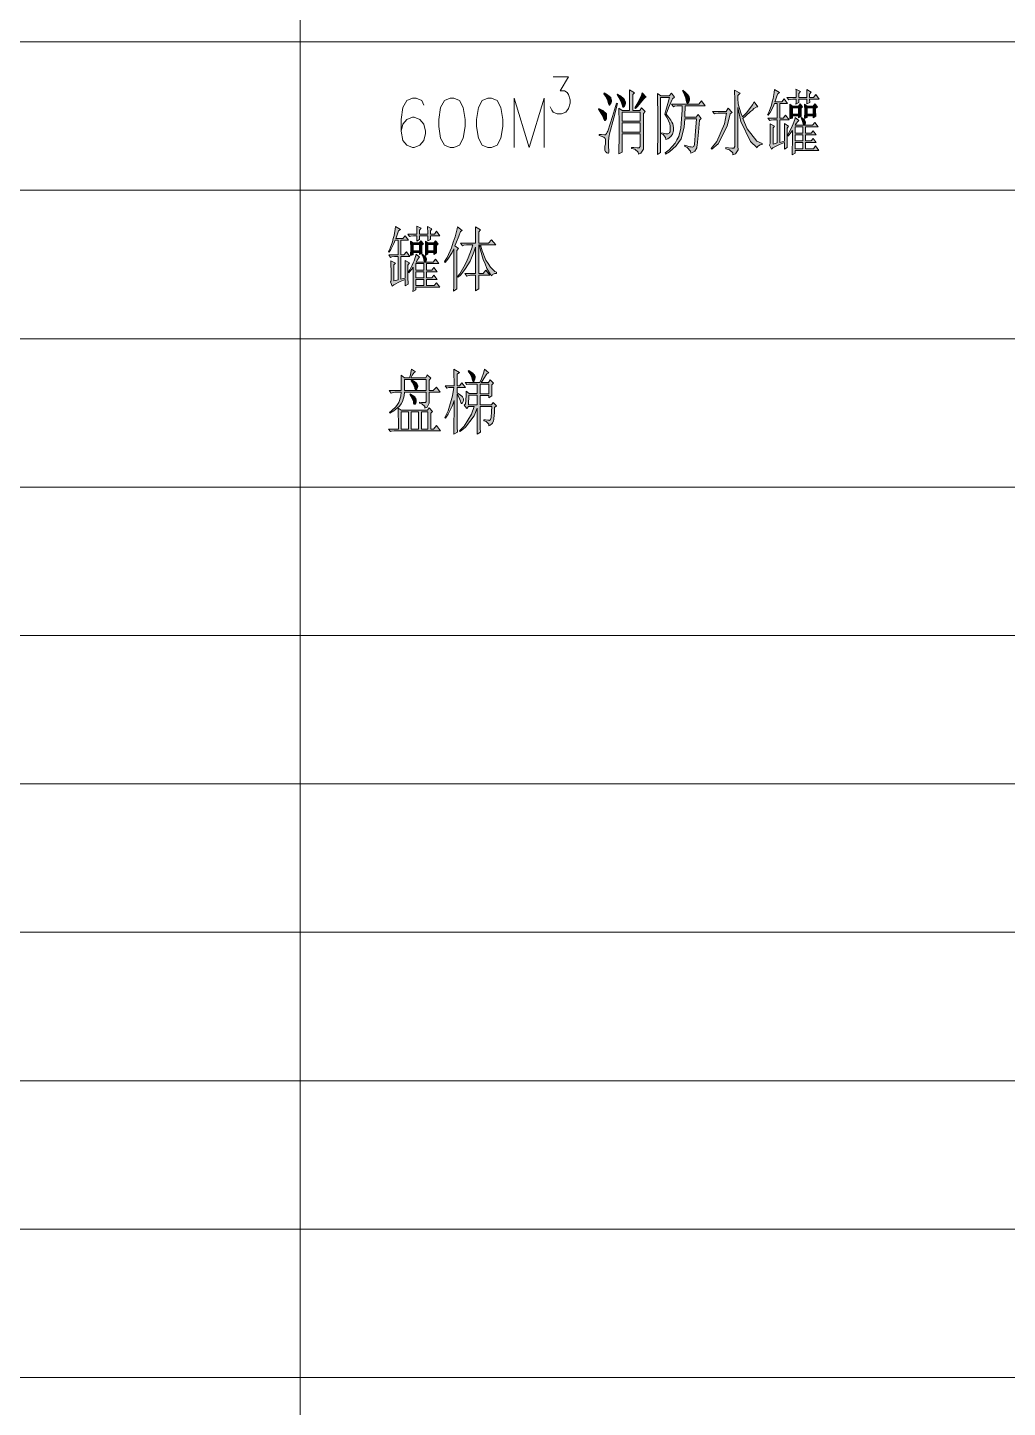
# Model space of a CAD drawing. Header units: millimetres. Extents: x 0 to 207, y 0 to 293.
# Drawn here: x 52 to 104.1, y 147.4 to 220.7 of the extents above; entities that cross this region are included whole.
import ezdxf

# ---------------------------------------------------------------- set-up
doc = ezdxf.new("R2010")
doc.units = ezdxf.units.MM

msp = doc.modelspace()

# ---------------------------------------------------------------- hatches: boundary and pattern name
h = msp.add_hatch(color=0)
h.dxf.hatch_style = 2
h.paths.add_polyline_path([(82.662889, 217.26525), (82.828694, 217.17), (83.008611, 217.028889), (83.022722, 216.986556), (83.036833, 216.940694), (83.050944, 216.877194), (83.050944, 216.8525), (83.050944, 216.817222), (83.02625, 216.739611), (83.005083, 216.700806), (82.980389, 216.658472), (82.952167, 216.619667), (82.927472, 216.619667), (82.892194, 216.686694), (82.874556, 216.750194), (82.846333, 216.8525), (82.729917, 217.088861), (82.641722, 217.219389)])
h = msp.add_hatch(color=0)
h.dxf.hatch_style = 2
h.paths.add_polyline_path([(83.368444, 217.205278), (83.527194, 217.102972), (83.710639, 216.951278), (83.738861, 216.905417), (83.763556, 216.856028), (83.791778, 216.781944), (83.791778, 216.750194), (83.791778, 216.714917), (83.770611, 216.633778), (83.749444, 216.591444), (83.728278, 216.545583), (83.696528, 216.50325), (83.685944, 216.50325), (83.668306, 216.50325), (83.633028, 216.56675), (83.615389, 216.633778), (83.587167, 216.736083), (83.449583, 217.007722), (83.34375, 217.177056)])
h = msp.add_hatch(color=0)
h.paths.add_polyline_path([(84.014028, 216.326861), (84.014028, 216.781944), (84.006972, 217.32875), (84.003444, 217.427528), (84.271556, 217.26525), (84.179833, 217.177056), (84.179833, 216.326861), (84.553778, 216.326861), (84.649028, 216.4715), (84.836, 216.281), (84.74075, 216.178694), (84.74075, 214.432444), (84.74075, 214.277222), (84.61375, 214.065556), (84.483222, 214.009111), (84.472639, 214.125528), (84.285667, 214.277222), (84.109278, 214.316028), (84.109278, 214.372472), (84.23275, 214.365417), (84.412667, 214.351306), (84.472639, 214.34425), (84.525556, 214.34425), (84.578472, 214.425389), (84.578472, 214.506528), (84.578472, 215.092139), (83.615389, 215.092139), (83.615389, 214.125528), (83.439, 214.023222), (83.446056, 214.227833), (83.449583, 214.880472), (83.449583, 215.3285), (83.449583, 215.776528), (83.446056, 216.340972), (83.439, 216.457389), (83.615389, 216.326861)])
h.paths.add_polyline_path([(83.615389, 215.681278), (83.615389, 215.180333), (84.578472, 215.180333), (84.578472, 215.681278)])
h.paths.add_polyline_path([(83.615389, 216.238667), (83.615389, 215.769472), (84.578472, 215.769472), (84.578472, 216.238667)])
h = msp.add_hatch(color=0)
h.dxf.hatch_style = 2
h.paths.add_polyline_path([(84.684306, 217.26525), (84.895972, 217.043), (84.853639, 217.035944), (84.74075, 216.933639), (84.670194, 216.838389), (84.596111, 216.743139), (84.42325, 216.545583), (84.331528, 216.443278), (84.29625, 216.4715), (84.455, 216.743139), (84.649028, 217.13825)])
h = msp.add_hatch(color=0)
h.dxf.hatch_style = 2
h.paths.add_polyline_path([(85.492167, 213.991472), (85.499222, 214.210194), (85.506278, 215.007472), (85.506278, 215.586028), (85.506278, 216.161056), (85.499222, 216.986556), (85.492167, 217.237028), (85.668556, 217.102972), (86.116583, 217.102972), (86.233, 217.251139), (86.398806, 217.046528), (86.292972, 216.958333), (86.250639, 216.88425), (86.081306, 216.4715), (85.950778, 216.136361), (86.049556, 216.023472), (86.20125, 215.815333), (86.250639, 215.716556), (86.300028, 215.617778), (86.349417, 215.427278), (86.345889, 215.335556), (86.342361, 215.243833), (86.292972, 215.081556), (86.243583, 215.011), (86.197722, 214.943972), (86.046028, 214.827556), (85.940194, 214.785222), (85.9155, 214.894583), (85.799083, 215.049806), (85.703833, 215.092139), (85.717944, 215.152111), (85.799083, 215.123889), (85.940194, 215.092139), (85.996639, 215.092139), (86.038972, 215.092139), (86.106, 215.127417), (86.134222, 215.159167), (86.158917, 215.190917), (86.173028, 215.356722), (86.162444, 215.490778), (86.151861, 215.621306), (86.01075, 215.945861), (85.880222, 216.136361), (86.127167, 217.014778), (85.657972, 217.014778), (85.657972, 214.107889)])
h = msp.add_hatch(color=0)
h.dxf.hatch_style = 2
h.paths.add_polyline_path([(86.843306, 217.413417), (86.959722, 217.311111), (87.107889, 217.155889), (87.136111, 217.102972), (87.167861, 217.053583), (87.196083, 216.972444), (87.196083, 216.944222), (87.196083, 216.898361), (87.171389, 216.817222), (87.150222, 216.781944), (87.125528, 216.743139), (87.09025, 216.707861), (87.079667, 216.707861), (87.062028, 216.707861), (87.030278, 216.789), (87.019694, 216.870139), (86.995, 216.986556), (86.896222, 217.244083), (86.818611, 217.381667)])
h = msp.add_hatch(color=0)
h.dxf.hatch_style = 2
h.paths.add_polyline_path([(89.580861, 217.413417), (89.88425, 217.251139), (89.767833, 217.134722), (89.760778, 216.965389), (89.785472, 216.679639), (89.813694, 216.559694), (89.845444, 216.443278), (89.937167, 216.157528), (90.000667, 215.988194), (90.229972, 216.224556), (90.543944, 216.626722), (90.625083, 216.796056), (90.822639, 216.531472), (90.766194, 216.524417), (90.618028, 216.436222), (90.529833, 216.355083), (90.438111, 216.273944), (90.184111, 216.055222), (90.025361, 215.914111), (90.254667, 215.363778), (90.769722, 214.697028), (91.059, 214.580611), (91.059, 214.520639), (90.946111, 214.513583), (90.812056, 214.425389), (90.787361, 214.34425), (90.431056, 214.675861), (89.919528, 215.748306), (89.767833, 216.489139), (89.767833, 214.432444), (89.774889, 214.249), (89.633778, 214.023222), (89.485611, 213.977361), (89.492667, 214.079667), (89.309222, 214.241944), (89.12225, 214.301917), (89.12225, 214.358361), (89.256306, 214.34425), (89.443278, 214.330139), (89.492667, 214.330139), (89.542056, 214.330139), (89.591444, 214.418333), (89.591444, 214.506528), (89.591444, 216.870139), (89.591444, 217.007722), (89.584389, 217.279361)])
h = msp.add_hatch(color=0)
h.dxf.hatch_style = 2
h.paths.add_polyline_path([(92.23375, 214.697028), (92.23375, 215.635417), (92.456, 215.504889), (92.374861, 215.384944), (92.374861, 215.268528), (92.374861, 214.989833), (92.374861, 214.827556), (92.374861, 214.668806), (92.378389, 214.4395), (92.385444, 214.372472), (92.23375, 214.284278), (92.23375, 214.622944), (91.969167, 214.520639), (91.623444, 214.34425), (91.538778, 214.270167), (91.447056, 214.492417), (91.464694, 214.520639), (91.482333, 214.601778), (91.482333, 214.651167), (91.482333, 215.003944), (91.475278, 215.490778), (91.47175, 215.621306), (91.715167, 215.490778), (91.634028, 215.402583), (91.634028, 214.548861), (91.856278, 214.608833), (91.856278, 215.840028), (91.739861, 215.840028), (91.66225, 215.840028), (91.524667, 215.818861), (91.457639, 215.797694), (91.351806, 215.928222), (91.856278, 215.928222), (91.856278, 216.707861), (91.704583, 216.707861), (91.634028, 216.531472), (91.47175, 216.2175), (91.3765, 216.076389), (91.341222, 216.108139), (91.422361, 216.273944), (91.549361, 216.616139), (91.591694, 216.789), (91.637556, 216.961861), (91.697528, 217.289944), (91.715167, 217.441639), (91.976222, 217.279361), (91.880972, 217.208806), (91.838639, 217.088861), (91.764556, 216.88425), (91.729278, 216.796056), (92.103222, 216.796056), (92.223167, 216.944222), (92.396028, 216.707861), (91.997389, 216.707861), (91.997389, 215.928222), (92.163194, 215.928222), (92.293722, 216.0905), (92.480694, 215.840028), (91.997389, 215.840028), (91.997389, 214.637056)])
h = msp.add_hatch(color=0)
h.dxf.hatch_style = 2
h.paths.add_polyline_path([(93.429667, 217.028889), (93.429667, 217.155889), (93.426139, 217.3605), (93.419083, 217.441639), (93.655444, 217.311111), (93.570778, 217.205278), (93.570778, 217.028889), (93.782444, 217.028889), (93.902389, 217.177056), (94.07525, 216.940694), (93.570778, 216.940694), (93.570778, 216.905417), (93.577833, 216.810167), (93.584889, 216.750194), (93.429667, 216.679639), (93.429667, 216.940694), (92.99575, 216.940694), (92.99575, 216.750194), (92.844056, 216.662), (92.851111, 216.750194), (92.854639, 216.891306), (92.854639, 216.940694), (92.748806, 216.940694), (92.674722, 216.940694), (92.533611, 216.919528), (92.466583, 216.898361), (92.36075, 217.028889), (92.854639, 217.028889), (92.854639, 217.177056), (92.851111, 217.39225), (92.844056, 217.45575), (93.080417, 217.339333), (92.99575, 217.237028), (92.99575, 217.028889)])
h = msp.add_hatch(color=0)
h.dxf.hatch_style = 2
h.paths.add_polyline_path([(82.380667, 216.443278), (82.58175, 216.333917), (82.782833, 216.150472), (82.786361, 216.076389), (82.789889, 216.002306), (82.775778, 215.896472), (82.758139, 215.864722), (82.7405, 215.832972), (82.712278, 215.797694), (82.698167, 215.797694), (82.677, 215.797694), (82.634667, 215.864722), (82.617028, 215.93175), (82.58175, 216.027), (82.451222, 216.259833), (82.3595, 216.397417)])
h = msp.add_hatch(color=0)
h.dxf.hatch_style = 2
h.paths.add_polyline_path([(83.368444, 216.707861), (83.167361, 215.942333), (82.952167, 215.085083), (82.934528, 214.989833), (82.916889, 214.894583), (82.89925, 214.668806), (82.89925, 214.53475), (82.89925, 214.404222), (82.902778, 214.206667), (82.909833, 214.139639), (82.909833, 214.104361), (82.885139, 214.065556), (82.863972, 214.065556), (82.849861, 214.065556), (82.800472, 214.09025), (82.765194, 214.118472), (82.726389, 214.143167), (82.687583, 214.227833), (82.687583, 214.287806), (82.687583, 214.337194), (82.698167, 214.4395), (82.712278, 214.492417), (82.722861, 214.548861), (82.733444, 214.66175), (82.733444, 214.711139), (82.733444, 214.771111), (82.705222, 214.859306), (82.677, 214.887528), (82.64525, 214.91575), (82.504139, 214.975722), (82.394778, 215.003944), (82.394778, 215.063917), (82.521778, 215.049806), (82.677, 215.039222), (82.698167, 215.04275), (82.722861, 215.046278), (82.782833, 215.109778), (82.818111, 215.173278), (82.849861, 215.236778), (83.103861, 216.009361), (83.322583, 216.721972)])
h = msp.add_hatch(color=0)
h.dxf.hatch_style = 2
h.paths.add_polyline_path([(87.72525, 215.825917), (87.672333, 215.173278), (87.605306, 214.464194), (87.587667, 214.411278), (87.573556, 214.354833), (87.531222, 214.259583), (87.503, 214.220778), (87.47125, 214.178444), (87.347778, 214.100833), (87.256056, 214.065556), (87.238417, 214.174917), (87.072611, 214.358361), (86.924444, 214.432444), (86.938556, 214.492417), (87.044389, 214.453611), (87.213722, 214.40775), (87.277222, 214.397167), (87.34425, 214.383056), (87.421861, 214.421861), (87.435972, 214.467722), (87.450083, 214.517111), (87.513583, 215.226194), (87.559444, 215.885889), (86.938556, 215.885889), (86.913861, 215.451972), (86.751583, 214.827556), (86.614, 214.637056), (86.476417, 214.446556), (86.127167, 214.139639), (85.9155, 214.019694), (85.904917, 214.079667), (86.116583, 214.249), (86.4235, 214.59825), (86.522278, 214.778167), (86.617528, 214.958083), (86.733944, 215.384944), (86.755111, 215.635417), (86.776278, 215.885889), (86.797444, 216.355083), (86.797444, 216.573806), (86.621056, 216.573806), (86.543444, 216.573806), (86.402333, 216.552639), (86.338833, 216.531472), (86.233, 216.662), (87.689972, 216.662), (87.831083, 216.838389), (88.028639, 216.573806), (86.959722, 216.573806), (86.956194, 216.457389), (86.942083, 216.157528), (86.938556, 215.974083), (87.538278, 215.974083), (87.654694, 216.12225), (87.816972, 215.914111)])
h = msp.add_hatch(color=0)
h.dxf.hatch_style = 2
h.paths.add_polyline_path([(88.370833, 214.270167), (88.346139, 214.316028), (88.638944, 214.682917), (89.044639, 215.621306), (89.157528, 216.192806), (88.794167, 216.192806), (88.716556, 216.192806), (88.575444, 216.171639), (88.511944, 216.150472), (88.406111, 216.281), (89.146944, 216.281), (89.24925, 216.457389), (89.460917, 216.224556), (89.3445, 216.150472), (89.196333, 215.497833), (88.7095, 214.555917)])
h = msp.add_hatch(color=0)
h.paths.add_polyline_path([(92.515972, 215.885889), (92.5195, 215.991722), (92.526556, 216.189278), (92.526556, 216.284528), (92.526556, 216.379778), (92.5195, 216.570278), (92.515972, 216.665528), (92.657083, 216.563222), (92.974583, 216.563222), (93.066306, 216.679639), (93.196833, 216.517361), (93.115694, 216.446806), (93.115694, 216.284528), (93.119222, 216.069333), (93.126278, 216.019944), (92.985167, 215.945861), (92.985167, 216.048167), (92.657083, 216.048167), (92.657083, 215.93175)])
h.paths.add_polyline_path([(92.657083, 216.475028), (92.657083, 216.136361), (92.985167, 216.136361), (92.985167, 216.475028)])
h = msp.add_hatch(color=0)
h.paths.add_polyline_path([(93.302667, 215.903528), (93.306194, 215.998778), (93.31325, 216.189278), (93.31325, 216.284528), (93.31325, 216.379778), (93.306194, 216.570278), (93.302667, 216.665528), (93.443778, 216.563222), (93.761278, 216.563222), (93.842417, 216.679639), (93.983528, 216.517361), (93.888278, 216.429167), (93.888278, 216.277472), (93.895333, 216.079917), (93.902389, 216.034056), (93.761278, 215.945861), (93.761278, 216.048167), (93.443778, 216.048167), (93.443778, 215.959972)])
h.paths.add_polyline_path([(93.443778, 216.475028), (93.443778, 216.136361), (93.761278, 216.136361), (93.761278, 216.475028)])
h = msp.add_hatch(color=0)
h.paths.add_polyline_path([(92.657083, 215.268528), (92.597111, 215.187389), (92.480694, 215.04275), (92.420722, 214.975722), (92.396028, 215.021583), (92.473639, 215.138), (92.600639, 215.374361), (92.650028, 215.497833), (92.699417, 215.617778), (92.780556, 215.850611), (92.808778, 215.959972), (92.99575, 215.797694), (92.960472, 215.769472), (92.904028, 215.705972), (92.886389, 215.674222), (92.865222, 215.638944), (92.826417, 215.578972), (92.808778, 215.547222), (93.726, 215.547222), (93.842417, 215.695389), (94.018806, 215.459028), (93.359111, 215.459028), (93.359111, 215.123889), (93.655444, 215.123889), (93.761278, 215.254417), (93.923556, 215.035694), (93.359111, 215.035694), (93.359111, 214.711139), (93.655444, 214.711139), (93.761278, 214.845194), (93.923556, 214.626472), (93.359111, 214.626472), (93.359111, 214.301917), (93.771861, 214.301917), (93.888278, 214.446556), (94.064667, 214.213722), (92.798194, 214.213722), (92.798194, 214.065556), (92.642972, 213.977361), (92.650028, 214.132583), (92.657083, 214.778167)])
h.paths.add_polyline_path([(92.798194, 215.459028), (92.798194, 215.123889), (93.218, 215.123889), (93.218, 215.459028)])
h.paths.add_polyline_path([(92.798194, 214.626472), (92.798194, 214.301917), (93.218, 214.301917), (93.218, 214.626472)])
h.paths.add_polyline_path([(92.798194, 215.035694), (92.798194, 214.711139), (93.218, 214.711139), (93.218, 215.035694)])
h = msp.add_hatch(color=0)
h.dxf.hatch_style = 2
h.paths.add_polyline_path([(93.136861, 215.959972), (93.207417, 215.910583), (93.299139, 215.829444), (93.320306, 215.797694), (93.341472, 215.769472), (93.359111, 215.7095), (93.355583, 215.681278), (93.352056, 215.653056), (93.334417, 215.607194), (93.320306, 215.593083), (93.306194, 215.578972), (93.277972, 215.564861), (93.267389, 215.564861), (93.24975, 215.564861), (93.225056, 215.621306), (93.218, 215.681278), (93.200361, 215.755361), (93.147444, 215.885889), (93.115694, 215.945861)])
h = msp.add_hatch(color=0)
h.dxf.hatch_style = 2
h.paths.add_polyline_path([(72.093667, 207.429806), (72.093667, 208.371722), (72.319444, 208.237667), (72.234778, 208.12125), (72.234778, 208.004833), (72.234778, 207.726139), (72.234778, 207.563861), (72.234778, 207.401583), (72.241833, 207.175806), (72.248889, 207.108778), (72.093667, 207.020583), (72.093667, 207.35925), (71.832611, 207.253417), (71.483361, 207.077028), (71.402222, 207.006472), (71.3105, 207.225194), (71.324611, 207.253417), (71.34225, 207.334556), (71.34225, 207.387472), (71.34225, 207.74025), (71.338722, 208.223556), (71.331667, 208.354083), (71.578611, 208.223556), (71.497472, 208.135361), (71.497472, 207.285167), (71.719722, 207.341611), (71.719722, 208.576333), (71.603306, 208.576333), (71.525694, 208.576333), (71.384583, 208.555167), (71.321083, 208.530472), (71.21525, 208.664528), (71.719722, 208.664528), (71.719722, 209.444167), (71.568028, 209.444167), (71.497472, 209.267778), (71.331667, 208.950278), (71.239944, 208.812694), (71.204667, 208.840917), (71.285806, 209.01025), (71.412806, 209.352444), (71.455139, 209.525306), (71.501, 209.694639), (71.560972, 210.022722), (71.578611, 210.177944), (71.836139, 210.015667), (71.744417, 209.941583), (71.702083, 209.825167), (71.624472, 209.620556), (71.589194, 209.532361), (71.966667, 209.532361), (72.083083, 209.677), (72.259472, 209.444167), (71.860833, 209.444167), (71.860833, 208.664528), (72.026639, 208.664528), (72.153639, 208.826806), (72.340611, 208.576333), (71.860833, 208.576333), (71.860833, 207.373361)])
h = msp.add_hatch(color=0)
h.dxf.hatch_style = 2
h.paths.add_polyline_path([(73.293111, 209.765194), (73.293111, 209.888667), (73.286056, 210.096806), (73.282528, 210.177944), (73.515361, 210.043889), (73.434222, 209.941583), (73.434222, 209.765194), (73.645889, 209.765194), (73.762306, 209.913361), (73.938694, 209.677), (73.434222, 209.677), (73.434222, 209.641722), (73.441278, 209.546472), (73.444806, 209.4865), (73.293111, 209.412417), (73.293111, 209.677), (72.859194, 209.677), (72.859194, 209.4865), (72.7075, 209.398306), (72.711028, 209.4865), (72.718083, 209.624083), (72.718083, 209.677), (72.61225, 209.677), (72.534639, 209.677), (72.393528, 209.655833), (72.330028, 209.631139), (72.224194, 209.765194), (72.718083, 209.765194), (72.718083, 209.913361), (72.711028, 210.125028), (72.7075, 210.192056), (72.940333, 210.075639), (72.859194, 209.969806), (72.859194, 209.765194)])
h = msp.add_hatch(color=0)
h.dxf.hatch_style = 2
h.paths.add_polyline_path([(74.665417, 206.741889), (74.672472, 206.97825), (74.679528, 207.341611), (74.679528, 207.475667), (74.679528, 208.985556), (74.584278, 208.795056), (74.354972, 208.435222), (74.220917, 208.265889), (74.185639, 208.31175), (74.319694, 208.523417), (74.552528, 209.034944), (74.647778, 209.331278), (74.746556, 209.627611), (74.859444, 210.043889), (74.877083, 210.160306), (75.124028, 209.955694), (75.032306, 209.895722), (74.937056, 209.655833), (74.788889, 209.271306), (74.735972, 209.133722), (74.926472, 208.999667), (74.831222, 208.897361), (74.831222, 206.858306)])
h = msp.add_hatch(color=0)
h.dxf.hatch_style = 2
h.paths.add_polyline_path([(75.995389, 207.429806), (75.995389, 207.292222), (75.998917, 207.006472), (76.005972, 206.858306), (75.819, 206.756), (75.822528, 206.992361), (75.829583, 207.306333), (75.829583, 207.387472), (75.829583, 207.577972), (75.642611, 207.577972), (75.565, 207.577972), (75.423889, 207.556806), (75.360389, 207.532111), (75.254556, 207.666167), (75.829583, 207.666167), (75.829583, 209.07375), (75.741389, 208.802111), (75.536778, 208.332917), (75.416833, 208.135361), (75.300417, 207.937806), (75.049944, 207.606194), (74.912361, 207.475667), (74.877083, 207.518), (74.989972, 207.652056), (75.21575, 208.026), (75.328639, 208.265889), (75.445056, 208.509306), (75.617917, 208.971444), (75.677889, 209.190167), (75.416833, 209.190167), (75.34275, 209.190167), (75.201639, 209.169), (75.138139, 209.147833), (75.032306, 209.278361), (75.829583, 209.278361), (75.829583, 209.719333), (75.829583, 209.793417), (75.822528, 210.005083), (75.819, 210.146194), (76.097694, 209.983917), (75.995389, 209.881611), (75.995389, 209.278361), (76.521028, 209.278361), (76.67625, 209.468861), (76.8985, 209.190167), (76.097694, 209.190167), (76.182361, 208.88325), (76.383444, 208.389361), (76.503389, 208.202389), (76.623333, 208.015417), (76.845583, 207.782583), (76.944361, 207.74025), (76.944361, 207.680278), (76.852639, 207.680278), (76.729167, 207.61325), (76.697417, 207.54975), (76.616278, 207.627361), (76.436361, 207.944861), (76.341111, 208.177694), (76.242333, 208.414056), (76.094167, 208.918528), (76.04125, 209.190167), (75.995389, 209.190167), (75.995389, 207.666167), (76.228222, 207.666167), (76.369333, 207.842556), (76.581, 207.577972), (75.995389, 207.577972)])
h = msp.add_hatch(color=0)
h.paths.add_polyline_path([(72.375889, 208.622194), (72.382944, 208.7245), (72.39, 208.922056), (72.39, 209.017306), (72.39, 209.112556), (72.382944, 209.303056), (72.375889, 209.398306), (72.517, 209.296), (72.8345, 209.296), (72.92975, 209.415944), (73.05675, 209.253667), (72.975611, 209.179583), (72.975611, 209.017306), (72.982667, 208.805639), (72.986194, 208.752722), (72.848611, 208.682167), (72.848611, 208.784472), (72.517, 208.784472), (72.517, 208.664528)])
h.paths.add_polyline_path([(72.517, 209.207806), (72.517, 208.872667), (72.848611, 208.872667), (72.848611, 209.207806)])
h = msp.add_hatch(color=0)
h.paths.add_polyline_path([(73.162583, 208.636306), (73.169639, 208.731556), (73.176694, 208.922056), (73.176694, 209.017306), (73.176694, 209.112556), (73.169639, 209.303056), (73.162583, 209.398306), (73.303694, 209.296), (73.621194, 209.296), (73.702333, 209.415944), (73.843444, 209.253667), (73.751722, 209.165472), (73.751722, 209.01025), (73.75525, 208.812694), (73.762306, 208.770361), (73.621194, 208.682167), (73.621194, 208.784472), (73.303694, 208.784472), (73.303694, 208.696278)])
h.paths.add_polyline_path([(73.303694, 209.207806), (73.303694, 208.872667), (73.621194, 208.872667), (73.621194, 209.207806)])
h = msp.add_hatch(color=0)
h.paths.add_polyline_path([(72.517, 208.004833), (72.460556, 207.923694), (72.340611, 207.775528), (72.284167, 207.712028), (72.259472, 207.754361), (72.337083, 207.870778), (72.464083, 208.110667), (72.513472, 208.230611), (72.562861, 208.354083), (72.640472, 208.583389), (72.672222, 208.69275), (72.859194, 208.534), (72.823917, 208.50225), (72.767472, 208.442278), (72.746306, 208.407), (72.725139, 208.37525), (72.689861, 208.31175), (72.672222, 208.283528), (73.585917, 208.283528), (73.702333, 208.428167), (73.878722, 208.195333), (73.222556, 208.195333), (73.222556, 207.856667), (73.515361, 207.856667), (73.621194, 207.990722), (73.787, 207.768472), (73.222556, 207.768472), (73.222556, 207.447444), (73.515361, 207.447444), (73.621194, 207.577972), (73.787, 207.35925), (73.222556, 207.35925), (73.222556, 207.034694), (73.635306, 207.034694), (73.751722, 207.182861), (73.928111, 206.9465), (72.658111, 206.9465), (72.658111, 206.801861), (72.506417, 206.713667), (72.513472, 206.865361), (72.517, 207.510944)])
h.paths.add_polyline_path([(72.658111, 208.195333), (72.658111, 207.856667), (73.081444, 207.856667), (73.081444, 208.195333)])
h.paths.add_polyline_path([(72.658111, 207.35925), (72.658111, 207.034694), (73.081444, 207.034694), (73.081444, 207.35925)])
h.paths.add_polyline_path([(72.658111, 207.768472), (72.658111, 207.447444), (73.081444, 207.447444), (73.081444, 207.768472)])
h = msp.add_hatch(color=0)
h.dxf.hatch_style = 2
h.paths.add_polyline_path([(73.000306, 208.696278), (73.070861, 208.643361), (73.162583, 208.562222), (73.180222, 208.534), (73.201389, 208.50225), (73.219028, 208.445806), (73.2155, 208.414056), (73.2155, 208.385833), (73.197861, 208.3435), (73.180222, 208.325861), (73.166111, 208.31175), (73.141417, 208.297639), (73.127306, 208.297639), (73.109667, 208.297639), (73.0885, 208.357611), (73.081444, 208.414056), (73.063806, 208.488139), (73.010889, 208.622194), (72.975611, 208.682167)])
h = msp.add_hatch(color=0)
h.paths.add_polyline_path([(71.871417, 202.272194), (72.047806, 202.138139), (72.330028, 202.138139), (72.372361, 202.293361), (72.418222, 202.522667), (72.425278, 202.59675), (72.636944, 202.448583), (72.576972, 202.420361), (72.460556, 202.265139), (72.400583, 202.138139), (73.187278, 202.138139), (73.268417, 202.286306), (73.455389, 202.109917), (73.363667, 202.007611), (73.363667, 201.450222), (73.585917, 201.450222), (73.751722, 201.640722), (73.949278, 201.362028), (73.363667, 201.362028), (73.363667, 200.924583), (73.37425, 200.776417), (73.264889, 200.571806), (73.141417, 200.511833), (73.127306, 200.614139), (72.982667, 200.748194), (72.845083, 200.776417), (72.845083, 200.836389), (72.965028, 200.825806), (73.113194, 200.81875), (73.144944, 200.81875), (73.176694, 200.81875), (73.211972, 200.878722), (73.211972, 200.938694), (73.211972, 201.362028), (72.047806, 201.362028), (72.037222, 201.178583), (71.949028, 200.875194), (71.871417, 200.75525), (71.797333, 200.631778), (71.497472, 200.381306), (71.271694, 200.24725), (71.261111, 200.293111), (71.384583, 200.388361), (71.592722, 200.5965), (71.677389, 200.709389), (71.762056, 200.822278), (71.864361, 201.150361), (71.882, 201.362028), (71.624472, 201.362028), (71.550389, 201.362028), (71.409278, 201.340861), (71.34225, 201.319694), (71.236417, 201.450222), (71.882, 201.450222), (71.882, 201.700694), (71.878472, 202.109917)])
h.paths.add_polyline_path([(72.047806, 202.049944), (72.047806, 201.450222), (73.211972, 201.450222), (73.211972, 202.049944)])
h = msp.add_hatch(color=0)
h.dxf.hatch_style = 2
h.paths.add_polyline_path([(74.855917, 199.968556), (74.855917, 199.86625), (74.859444, 199.506417), (74.8665, 199.248889), (74.679528, 199.146583), (74.683056, 199.5805), (74.690111, 200.465972), (74.690111, 200.921056), (74.608972, 200.66), (74.379667, 200.194333), (74.2315, 199.996778), (74.196222, 200.028528), (74.372611, 200.384833), (74.6125, 201.178583), (74.679528, 201.6125), (74.407889, 201.6125), (74.302056, 201.584278), (74.210333, 201.700694), (74.690111, 201.700694), (74.690111, 201.891194), (74.683056, 202.339222), (74.679528, 202.59675), (74.972333, 202.40625), (74.855917, 202.318056), (74.855917, 201.700694), (74.972333, 201.700694), (75.099333, 201.862972), (75.300417, 201.6125), (74.855917, 201.6125), (74.855917, 201.333806), (74.965278, 201.266778), (75.102861, 201.160944), (75.131083, 201.122139), (75.155778, 201.079806), (75.184, 201.00925), (75.184, 200.981028), (75.184, 200.94575), (75.169889, 200.871667), (75.15225, 200.832861), (75.138139, 200.797583), (75.113444, 200.762306), (75.099333, 200.762306), (75.081694, 200.762306), (75.046417, 200.825806), (75.028778, 200.892833), (75.000556, 200.988083), (74.912361, 201.171528), (74.855917, 201.259722)])
h = msp.add_hatch(color=0)
h.paths.add_polyline_path([(76.686833, 201.757139), (76.686833, 201.510194), (76.690361, 201.213861), (76.697417, 201.171528), (76.535139, 201.069222), (76.535139, 201.19975), (76.076528, 201.19975), (76.076528, 200.688222), (76.672722, 200.688222), (76.757389, 200.81875), (76.933778, 200.642361), (76.838528, 200.554167), (76.827944, 200.296639), (76.80325, 199.979139), (76.792667, 199.915639), (76.778556, 199.852139), (76.743278, 199.753361), (76.722111, 199.718083), (76.697417, 199.682806), (76.602167, 199.615778), (76.535139, 199.587556), (76.535139, 199.67575), (76.397556, 199.806278), (76.2635, 199.848611), (76.2635, 199.908583), (76.351694, 199.894472), (76.482222, 199.876833), (76.528083, 199.873306), (76.570417, 199.869778), (76.626861, 199.915639), (76.637444, 199.968556), (76.651556, 200.017944), (76.672722, 200.335444), (76.686833, 200.600028), (76.076528, 200.600028), (76.076528, 200.010889), (76.076528, 199.8345), (76.080056, 199.4535), (76.087111, 199.248889), (75.910722, 199.146583), (75.917778, 199.555806), (75.921306, 200.240194), (75.921306, 200.511833), (75.751972, 200.12025), (75.293361, 199.506417), (75.007611, 199.277111), (74.982917, 199.322972), (75.229861, 199.562861), (75.617917, 200.201389), (75.759028, 200.600028), (75.452111, 200.600028), (75.360389, 200.494194), (75.219278, 200.670583), (75.300417, 200.744667), (75.311, 200.906944), (75.325111, 201.245611), (75.325111, 201.422), (75.487389, 201.302056), (75.921306, 201.302056), (75.921306, 201.803), (75.476806, 201.803), (75.370972, 201.77125), (75.275722, 201.891194), (76.062417, 201.891194), (76.147083, 202.081694), (76.2635, 202.434472), (76.298778, 202.59675), (76.535139, 202.388611), (76.429306, 202.346278), (76.35875, 202.229861), (76.210583, 202.000556), (76.132972, 201.891194), (76.510444, 201.891194), (76.602167, 202.021722), (76.778556, 201.845333)])
h.paths.add_polyline_path([(75.476806, 201.213861), (75.452111, 200.688222), (75.921306, 200.688222), (75.921306, 201.213861)])
h.paths.add_polyline_path([(76.076528, 201.803), (76.076528, 201.287944), (76.535139, 201.287944), (76.535139, 201.803)])
h = msp.add_hatch(color=0)
h.dxf.hatch_style = 2
h.paths.add_polyline_path([(75.466222, 202.522667), (75.547361, 202.46975), (75.677889, 202.3745), (75.72375, 202.332167), (75.769611, 202.286306), (75.815472, 202.198111), (75.815472, 202.155778), (75.815472, 202.124028), (75.797833, 202.053472), (75.776667, 202.007611), (75.7555, 201.965278), (75.72375, 201.919417), (75.713167, 201.919417), (75.699056, 201.919417), (75.670833, 201.986444), (75.653194, 202.053472), (75.6285, 202.148722), (75.522667, 202.360389), (75.441528, 202.476806)])
h = msp.add_hatch(color=0)
h.dxf.hatch_style = 2
h.paths.add_polyline_path([(72.435861, 202.021722), (72.541694, 201.965278), (72.67575, 201.870028), (72.703972, 201.831222), (72.735722, 201.795944), (72.763944, 201.728917), (72.763944, 201.700694), (72.763944, 201.672472), (72.742778, 201.601917), (72.721611, 201.559583), (72.703972, 201.520778), (72.668694, 201.481972), (72.658111, 201.481972), (72.640472, 201.481972), (72.61225, 201.538417), (72.601667, 201.598389), (72.576972, 201.693639), (72.481722, 201.884139), (72.411167, 201.979389)])
h = msp.add_hatch(color=0)
h.dxf.hatch_style = 2
h.paths.add_polyline_path([(72.365306, 201.273833), (72.471139, 201.217389), (72.601667, 201.118611), (72.629889, 201.076278), (72.654583, 201.037472), (72.682806, 200.959861), (72.682806, 200.921056), (72.682806, 200.899889), (72.672222, 200.843444), (72.665167, 200.811694), (72.654583, 200.779944), (72.622833, 200.737611), (72.601667, 200.730556), (72.576972, 200.7235), (72.541694, 200.790528), (72.531111, 200.864611), (72.513472, 200.928111), (72.418222, 201.122139), (72.340611, 201.245611)])
h = msp.add_hatch(color=0)
h.paths.add_polyline_path([(71.730306, 199.411167), (71.730306, 199.725139), (71.726778, 200.282528), (71.719722, 200.525944), (71.882, 200.409528), (73.282528, 200.409528), (73.37425, 200.540056), (73.550639, 200.349556), (73.455389, 200.24725), (73.455389, 199.411167), (73.5965, 199.411167), (73.762306, 199.601667), (73.963389, 199.322972), (71.589194, 199.322972), (71.515111, 199.322972), (71.374, 199.298278), (71.306972, 199.277111), (71.201139, 199.411167)])
h.paths.add_polyline_path([(72.411167, 200.321333), (72.411167, 199.411167), (72.799222, 199.411167), (72.799222, 200.321333)])
h.paths.add_polyline_path([(71.882, 200.321333), (71.882, 199.411167), (72.259472, 199.411167), (72.259472, 200.321333)])
h.paths.add_polyline_path([(72.950917, 200.321333), (72.950917, 199.411167), (73.303694, 199.411167), (73.303694, 200.321333)])

# ---------------------------------------------------------------- linework, layer by layer
at = {"color": 0, "lineweight": 0}
for points in [[(66.509194, 242.637028), (66.509194, 15.889111)], [(25.124833, 219.974583), (201.9935, 219.974583)], [(79.9465, 218.126028), (80.772, 218.126028), (80.323972, 217.374611), (80.546222, 217.374611), (80.697917, 217.282889), (80.772, 217.187639), (80.846083, 216.905417), (80.846083, 216.718444), (80.772, 216.436222), (80.623833, 216.24925), (80.398056, 216.154), (80.172278, 216.154), (79.9465, 216.24925), (79.872417, 216.3445), (79.798333, 216.531472)], [(73.074389, 216.612611), (72.972083, 216.863083), (72.672222, 216.986556), (72.474667, 216.986556), (72.171278, 216.863083), (71.973722, 216.485611), (71.871417, 215.861194), (71.871417, 215.236778), (71.973722, 214.735833), (72.171278, 214.485361), (72.474667, 214.358361), (72.573444, 214.358361), (72.873306, 214.485361), (73.074389, 214.735833), (73.173167, 215.109778), (73.173167, 215.236778), (73.074389, 215.610722), (72.873306, 215.861194), (72.573444, 215.984667), (72.474667, 215.984667), (72.171278, 215.861194), (71.973722, 215.610722), (71.871417, 215.236778)], [(77.879222, 214.358361), (77.879222, 216.986556), (78.680028, 214.358361), (79.480833, 216.986556), (79.480833, 214.358361)], [(25.124833, 212.093528), (201.9935, 212.093528)], [(25.124833, 204.208944), (201.9935, 204.208944)], [(25.124833, 196.327889), (201.9935, 196.327889)], [(25.124833, 188.443306), (201.9935, 188.443306)], [(25.124833, 180.56225), (201.9935, 180.56225)], [(25.124833, 172.677667), (201.9935, 172.677667)], [(25.124833, 164.796611), (201.9935, 164.796611)], [(25.124833, 156.915556), (201.9935, 156.915556)], [(25.124833, 149.030972), (201.9935, 149.030972)]]:
    msp.add_lwpolyline(points, dxfattribs=at)
for points in [[(74.474917, 216.986556), (74.175056, 216.863083), (73.973972, 216.485611), (73.875194, 215.861194), (73.875194, 215.48725), (73.973972, 214.859306), (74.175056, 214.485361), (74.474917, 214.358361), (74.676, 214.358361), (74.975861, 214.485361), (75.176944, 214.859306), (75.275722, 215.48725), (75.275722, 215.861194), (75.176944, 216.485611), (74.975861, 216.863083), (74.676, 216.986556)], [(76.475167, 216.986556), (76.175306, 216.863083), (75.97775, 216.485611), (75.875444, 215.861194), (75.875444, 215.48725), (75.97775, 214.859306), (76.175306, 214.485361), (76.475167, 214.358361), (76.67625, 214.358361), (76.976111, 214.485361), (77.177194, 214.859306), (77.275972, 215.48725), (77.275972, 215.861194), (77.177194, 216.485611), (76.976111, 216.863083), (76.67625, 216.986556)], [(82.662889, 217.26525), (82.828694, 217.17), (83.008611, 217.028889), (83.022722, 216.986556), (83.036833, 216.940694), (83.050944, 216.877194), (83.050944, 216.8525), (83.050944, 216.817222), (83.02625, 216.739611), (83.005083, 216.700806), (82.980389, 216.658472), (82.952167, 216.619667), (82.927472, 216.619667), (82.892194, 216.686694), (82.874556, 216.750194), (82.846333, 216.8525), (82.729917, 217.088861), (82.641722, 217.219389)], [(83.368444, 217.205278), (83.527194, 217.102972), (83.710639, 216.951278), (83.738861, 216.905417), (83.763556, 216.856028), (83.791778, 216.781944), (83.791778, 216.750194), (83.791778, 216.714917), (83.770611, 216.633778), (83.749444, 216.591444), (83.728278, 216.545583), (83.696528, 216.50325), (83.685944, 216.50325), (83.668306, 216.50325), (83.633028, 216.56675), (83.615389, 216.633778), (83.587167, 216.736083), (83.449583, 217.007722), (83.34375, 217.177056)], [(84.014028, 216.326861), (84.014028, 216.781944), (84.006972, 217.32875), (84.003444, 217.427528), (84.271556, 217.26525), (84.179833, 217.177056), (84.179833, 216.326861), (84.553778, 216.326861), (84.649028, 216.4715), (84.836, 216.281), (84.74075, 216.178694), (84.74075, 214.432444), (84.74075, 214.277222), (84.61375, 214.065556), (84.483222, 214.009111), (84.472639, 214.125528), (84.285667, 214.277222), (84.109278, 214.316028), (84.109278, 214.372472), (84.23275, 214.365417), (84.412667, 214.351306), (84.472639, 214.34425), (84.525556, 214.34425), (84.578472, 214.425389), (84.578472, 214.506528), (84.578472, 215.092139), (83.615389, 215.092139), (83.615389, 214.125528), (83.439, 214.023222), (83.446056, 214.227833), (83.449583, 214.880472), (83.449583, 215.3285), (83.449583, 215.776528), (83.446056, 216.340972), (83.439, 216.457389), (83.615389, 216.326861)], [(84.684306, 217.26525), (84.895972, 217.043), (84.853639, 217.035944), (84.74075, 216.933639), (84.670194, 216.838389), (84.596111, 216.743139), (84.42325, 216.545583), (84.331528, 216.443278), (84.29625, 216.4715), (84.455, 216.743139), (84.649028, 217.13825)], [(85.492167, 213.991472), (85.499222, 214.210194), (85.506278, 215.007472), (85.506278, 215.586028), (85.506278, 216.161056), (85.499222, 216.986556), (85.492167, 217.237028), (85.668556, 217.102972), (86.116583, 217.102972), (86.233, 217.251139), (86.398806, 217.046528), (86.292972, 216.958333), (86.250639, 216.88425), (86.081306, 216.4715), (85.950778, 216.136361), (86.049556, 216.023472), (86.20125, 215.815333), (86.250639, 215.716556), (86.300028, 215.617778), (86.349417, 215.427278), (86.345889, 215.335556), (86.342361, 215.243833), (86.292972, 215.081556), (86.243583, 215.011), (86.197722, 214.943972), (86.046028, 214.827556), (85.940194, 214.785222), (85.9155, 214.894583), (85.799083, 215.049806), (85.703833, 215.092139), (85.717944, 215.152111), (85.799083, 215.123889), (85.940194, 215.092139), (85.996639, 215.092139), (86.038972, 215.092139), (86.106, 215.127417), (86.134222, 215.159167), (86.158917, 215.190917), (86.173028, 215.356722), (86.162444, 215.490778), (86.151861, 215.621306), (86.01075, 215.945861), (85.880222, 216.136361), (86.127167, 217.014778), (85.657972, 217.014778), (85.657972, 214.107889)], [(86.843306, 217.413417), (86.959722, 217.311111), (87.107889, 217.155889), (87.136111, 217.102972), (87.167861, 217.053583), (87.196083, 216.972444), (87.196083, 216.944222), (87.196083, 216.898361), (87.171389, 216.817222), (87.150222, 216.781944), (87.125528, 216.743139), (87.09025, 216.707861), (87.079667, 216.707861), (87.062028, 216.707861), (87.030278, 216.789), (87.019694, 216.870139), (86.995, 216.986556), (86.896222, 217.244083), (86.818611, 217.381667)], [(89.580861, 217.413417), (89.88425, 217.251139), (89.767833, 217.134722), (89.760778, 216.965389), (89.785472, 216.679639), (89.813694, 216.559694), (89.845444, 216.443278), (89.937167, 216.157528), (90.000667, 215.988194), (90.229972, 216.224556), (90.543944, 216.626722), (90.625083, 216.796056), (90.822639, 216.531472), (90.766194, 216.524417), (90.618028, 216.436222), (90.529833, 216.355083), (90.438111, 216.273944), (90.184111, 216.055222), (90.025361, 215.914111), (90.254667, 215.363778), (90.769722, 214.697028), (91.059, 214.580611), (91.059, 214.520639), (90.946111, 214.513583), (90.812056, 214.425389), (90.787361, 214.34425), (90.431056, 214.675861), (89.919528, 215.748306), (89.767833, 216.489139), (89.767833, 214.432444), (89.774889, 214.249), (89.633778, 214.023222), (89.485611, 213.977361), (89.492667, 214.079667), (89.309222, 214.241944), (89.12225, 214.301917), (89.12225, 214.358361), (89.256306, 214.34425), (89.443278, 214.330139), (89.492667, 214.330139), (89.542056, 214.330139), (89.591444, 214.418333), (89.591444, 214.506528), (89.591444, 216.870139), (89.591444, 217.007722), (89.584389, 217.279361)], [(92.23375, 214.697028), (92.23375, 215.635417), (92.456, 215.504889), (92.374861, 215.384944), (92.374861, 215.268528), (92.374861, 214.989833), (92.374861, 214.827556), (92.374861, 214.668806), (92.378389, 214.4395), (92.385444, 214.372472), (92.23375, 214.284278), (92.23375, 214.622944), (91.969167, 214.520639), (91.623444, 214.34425), (91.538778, 214.270167), (91.447056, 214.492417), (91.464694, 214.520639), (91.482333, 214.601778), (91.482333, 214.651167), (91.482333, 215.003944), (91.475278, 215.490778), (91.47175, 215.621306), (91.715167, 215.490778), (91.634028, 215.402583), (91.634028, 214.548861), (91.856278, 214.608833), (91.856278, 215.840028), (91.739861, 215.840028), (91.66225, 215.840028), (91.524667, 215.818861), (91.457639, 215.797694), (91.351806, 215.928222), (91.856278, 215.928222), (91.856278, 216.707861), (91.704583, 216.707861), (91.634028, 216.531472), (91.47175, 216.2175), (91.3765, 216.076389), (91.341222, 216.108139), (91.422361, 216.273944), (91.549361, 216.616139), (91.591694, 216.789), (91.637556, 216.961861), (91.697528, 217.289944), (91.715167, 217.441639), (91.976222, 217.279361), (91.880972, 217.208806), (91.838639, 217.088861), (91.764556, 216.88425), (91.729278, 216.796056), (92.103222, 216.796056), (92.223167, 216.944222), (92.396028, 216.707861), (91.997389, 216.707861), (91.997389, 215.928222), (92.163194, 215.928222), (92.293722, 216.0905), (92.480694, 215.840028), (91.997389, 215.840028), (91.997389, 214.637056)], [(93.429667, 217.028889), (93.429667, 217.155889), (93.426139, 217.3605), (93.419083, 217.441639), (93.655444, 217.311111), (93.570778, 217.205278), (93.570778, 217.028889), (93.782444, 217.028889), (93.902389, 217.177056), (94.07525, 216.940694), (93.570778, 216.940694), (93.570778, 216.905417), (93.577833, 216.810167), (93.584889, 216.750194), (93.429667, 216.679639), (93.429667, 216.940694), (92.99575, 216.940694), (92.99575, 216.750194), (92.844056, 216.662), (92.851111, 216.750194), (92.854639, 216.891306), (92.854639, 216.940694), (92.748806, 216.940694), (92.674722, 216.940694), (92.533611, 216.919528), (92.466583, 216.898361), (92.36075, 217.028889), (92.854639, 217.028889), (92.854639, 217.177056), (92.851111, 217.39225), (92.844056, 217.45575), (93.080417, 217.339333), (92.99575, 217.237028), (92.99575, 217.028889)], [(82.380667, 216.443278), (82.58175, 216.333917), (82.782833, 216.150472), (82.786361, 216.076389), (82.789889, 216.002306), (82.775778, 215.896472), (82.758139, 215.864722), (82.7405, 215.832972), (82.712278, 215.797694), (82.698167, 215.797694), (82.677, 215.797694), (82.634667, 215.864722), (82.617028, 215.93175), (82.58175, 216.027), (82.451222, 216.259833), (82.3595, 216.397417)], [(83.368444, 216.707861), (83.167361, 215.942333), (82.952167, 215.085083), (82.934528, 214.989833), (82.916889, 214.894583), (82.89925, 214.668806), (82.89925, 214.53475), (82.89925, 214.404222), (82.902778, 214.206667), (82.909833, 214.139639), (82.909833, 214.104361), (82.885139, 214.065556), (82.863972, 214.065556), (82.849861, 214.065556), (82.800472, 214.09025), (82.765194, 214.118472), (82.726389, 214.143167), (82.687583, 214.227833), (82.687583, 214.287806), (82.687583, 214.337194), (82.698167, 214.4395), (82.712278, 214.492417), (82.722861, 214.548861), (82.733444, 214.66175), (82.733444, 214.711139), (82.733444, 214.771111), (82.705222, 214.859306), (82.677, 214.887528), (82.64525, 214.91575), (82.504139, 214.975722), (82.394778, 215.003944), (82.394778, 215.063917), (82.521778, 215.049806), (82.677, 215.039222), (82.698167, 215.04275), (82.722861, 215.046278), (82.782833, 215.109778), (82.818111, 215.173278), (82.849861, 215.236778), (83.103861, 216.009361), (83.322583, 216.721972)], [(83.615389, 216.238667), (83.615389, 215.769472), (84.578472, 215.769472), (84.578472, 216.238667)], [(87.72525, 215.825917), (87.672333, 215.173278), (87.605306, 214.464194), (87.587667, 214.411278), (87.573556, 214.354833), (87.531222, 214.259583), (87.503, 214.220778), (87.47125, 214.178444), (87.347778, 214.100833), (87.256056, 214.065556), (87.238417, 214.174917), (87.072611, 214.358361), (86.924444, 214.432444), (86.938556, 214.492417), (87.044389, 214.453611), (87.213722, 214.40775), (87.277222, 214.397167), (87.34425, 214.383056), (87.421861, 214.421861), (87.435972, 214.467722), (87.450083, 214.517111), (87.513583, 215.226194), (87.559444, 215.885889), (86.938556, 215.885889), (86.913861, 215.451972), (86.751583, 214.827556), (86.614, 214.637056), (86.476417, 214.446556), (86.127167, 214.139639), (85.9155, 214.019694), (85.904917, 214.079667), (86.116583, 214.249), (86.4235, 214.59825), (86.522278, 214.778167), (86.617528, 214.958083), (86.733944, 215.384944), (86.755111, 215.635417), (86.776278, 215.885889), (86.797444, 216.355083), (86.797444, 216.573806), (86.621056, 216.573806), (86.543444, 216.573806), (86.402333, 216.552639), (86.338833, 216.531472), (86.233, 216.662), (87.689972, 216.662), (87.831083, 216.838389), (88.028639, 216.573806), (86.959722, 216.573806), (86.956194, 216.457389), (86.942083, 216.157528), (86.938556, 215.974083), (87.538278, 215.974083), (87.654694, 216.12225), (87.816972, 215.914111)], [(88.370833, 214.270167), (88.346139, 214.316028), (88.638944, 214.682917), (89.044639, 215.621306), (89.157528, 216.192806), (88.794167, 216.192806), (88.716556, 216.192806), (88.575444, 216.171639), (88.511944, 216.150472), (88.406111, 216.281), (89.146944, 216.281), (89.24925, 216.457389), (89.460917, 216.224556), (89.3445, 216.150472), (89.196333, 215.497833), (88.7095, 214.555917)], [(92.515972, 215.885889), (92.5195, 215.991722), (92.526556, 216.189278), (92.526556, 216.284528), (92.526556, 216.379778), (92.5195, 216.570278), (92.515972, 216.665528), (92.657083, 216.563222), (92.974583, 216.563222), (93.066306, 216.679639), (93.196833, 216.517361), (93.115694, 216.446806), (93.115694, 216.284528), (93.119222, 216.069333), (93.126278, 216.019944), (92.985167, 215.945861), (92.985167, 216.048167), (92.657083, 216.048167), (92.657083, 215.93175)], [(92.657083, 216.475028), (92.657083, 216.136361), (92.985167, 216.136361), (92.985167, 216.475028)], [(93.302667, 215.903528), (93.306194, 215.998778), (93.31325, 216.189278), (93.31325, 216.284528), (93.31325, 216.379778), (93.306194, 216.570278), (93.302667, 216.665528), (93.443778, 216.563222), (93.761278, 216.563222), (93.842417, 216.679639), (93.983528, 216.517361), (93.888278, 216.429167), (93.888278, 216.277472), (93.895333, 216.079917), (93.902389, 216.034056), (93.761278, 215.945861), (93.761278, 216.048167), (93.443778, 216.048167), (93.443778, 215.959972)], [(93.443778, 216.475028), (93.443778, 216.136361), (93.761278, 216.136361), (93.761278, 216.475028)], [(83.615389, 215.681278), (83.615389, 215.180333), (84.578472, 215.180333), (84.578472, 215.681278)], [(92.657083, 215.268528), (92.597111, 215.187389), (92.480694, 215.04275), (92.420722, 214.975722), (92.396028, 215.021583), (92.473639, 215.138), (92.600639, 215.374361), (92.650028, 215.497833), (92.699417, 215.617778), (92.780556, 215.850611), (92.808778, 215.959972), (92.99575, 215.797694), (92.960472, 215.769472), (92.904028, 215.705972), (92.886389, 215.674222), (92.865222, 215.638944), (92.826417, 215.578972), (92.808778, 215.547222), (93.726, 215.547222), (93.842417, 215.695389), (94.018806, 215.459028), (93.359111, 215.459028), (93.359111, 215.123889), (93.655444, 215.123889), (93.761278, 215.254417), (93.923556, 215.035694), (93.359111, 215.035694), (93.359111, 214.711139), (93.655444, 214.711139), (93.761278, 214.845194), (93.923556, 214.626472), (93.359111, 214.626472), (93.359111, 214.301917), (93.771861, 214.301917), (93.888278, 214.446556), (94.064667, 214.213722), (92.798194, 214.213722), (92.798194, 214.065556), (92.642972, 213.977361), (92.650028, 214.132583), (92.657083, 214.778167)], [(93.136861, 215.959972), (93.207417, 215.910583), (93.299139, 215.829444), (93.320306, 215.797694), (93.341472, 215.769472), (93.359111, 215.7095), (93.355583, 215.681278), (93.352056, 215.653056), (93.334417, 215.607194), (93.320306, 215.593083), (93.306194, 215.578972), (93.277972, 215.564861), (93.267389, 215.564861), (93.24975, 215.564861), (93.225056, 215.621306), (93.218, 215.681278), (93.200361, 215.755361), (93.147444, 215.885889), (93.115694, 215.945861)], [(92.798194, 215.459028), (92.798194, 215.123889), (93.218, 215.123889), (93.218, 215.459028)], [(92.798194, 215.035694), (92.798194, 214.711139), (93.218, 214.711139), (93.218, 215.035694)], [(92.798194, 214.626472), (92.798194, 214.301917), (93.218, 214.301917), (93.218, 214.626472)], [(72.093667, 207.429806), (72.093667, 208.371722), (72.319444, 208.237667), (72.234778, 208.12125), (72.234778, 208.004833), (72.234778, 207.726139), (72.234778, 207.563861), (72.234778, 207.401583), (72.241833, 207.175806), (72.248889, 207.108778), (72.093667, 207.020583), (72.093667, 207.35925), (71.832611, 207.253417), (71.483361, 207.077028), (71.402222, 207.006472), (71.3105, 207.225194), (71.324611, 207.253417), (71.34225, 207.334556), (71.34225, 207.387472), (71.34225, 207.74025), (71.338722, 208.223556), (71.331667, 208.354083), (71.578611, 208.223556), (71.497472, 208.135361), (71.497472, 207.285167), (71.719722, 207.341611), (71.719722, 208.576333), (71.603306, 208.576333), (71.525694, 208.576333), (71.384583, 208.555167), (71.321083, 208.530472), (71.21525, 208.664528), (71.719722, 208.664528), (71.719722, 209.444167), (71.568028, 209.444167), (71.497472, 209.267778), (71.331667, 208.950278), (71.239944, 208.812694), (71.204667, 208.840917), (71.285806, 209.01025), (71.412806, 209.352444), (71.455139, 209.525306), (71.501, 209.694639), (71.560972, 210.022722), (71.578611, 210.177944), (71.836139, 210.015667), (71.744417, 209.941583), (71.702083, 209.825167), (71.624472, 209.620556), (71.589194, 209.532361), (71.966667, 209.532361), (72.083083, 209.677), (72.259472, 209.444167), (71.860833, 209.444167), (71.860833, 208.664528), (72.026639, 208.664528), (72.153639, 208.826806), (72.340611, 208.576333), (71.860833, 208.576333), (71.860833, 207.373361)], [(73.293111, 209.765194), (73.293111, 209.888667), (73.286056, 210.096806), (73.282528, 210.177944), (73.515361, 210.043889), (73.434222, 209.941583), (73.434222, 209.765194), (73.645889, 209.765194), (73.762306, 209.913361), (73.938694, 209.677), (73.434222, 209.677), (73.434222, 209.641722), (73.441278, 209.546472), (73.444806, 209.4865), (73.293111, 209.412417), (73.293111, 209.677), (72.859194, 209.677), (72.859194, 209.4865), (72.7075, 209.398306), (72.711028, 209.4865), (72.718083, 209.624083), (72.718083, 209.677), (72.61225, 209.677), (72.534639, 209.677), (72.393528, 209.655833), (72.330028, 209.631139), (72.224194, 209.765194), (72.718083, 209.765194), (72.718083, 209.913361), (72.711028, 210.125028), (72.7075, 210.192056), (72.940333, 210.075639), (72.859194, 209.969806), (72.859194, 209.765194)], [(74.665417, 206.741889), (74.672472, 206.97825), (74.679528, 207.341611), (74.679528, 207.475667), (74.679528, 208.985556), (74.584278, 208.795056), (74.354972, 208.435222), (74.220917, 208.265889), (74.185639, 208.31175), (74.319694, 208.523417), (74.552528, 209.034944), (74.647778, 209.331278), (74.746556, 209.627611), (74.859444, 210.043889), (74.877083, 210.160306), (75.124028, 209.955694), (75.032306, 209.895722), (74.937056, 209.655833), (74.788889, 209.271306), (74.735972, 209.133722), (74.926472, 208.999667), (74.831222, 208.897361), (74.831222, 206.858306)], [(75.995389, 207.429806), (75.995389, 207.292222), (75.998917, 207.006472), (76.005972, 206.858306), (75.819, 206.756), (75.822528, 206.992361), (75.829583, 207.306333), (75.829583, 207.387472), (75.829583, 207.577972), (75.642611, 207.577972), (75.565, 207.577972), (75.423889, 207.556806), (75.360389, 207.532111), (75.254556, 207.666167), (75.829583, 207.666167), (75.829583, 209.07375), (75.741389, 208.802111), (75.536778, 208.332917), (75.416833, 208.135361), (75.300417, 207.937806), (75.049944, 207.606194), (74.912361, 207.475667), (74.877083, 207.518), (74.989972, 207.652056), (75.21575, 208.026), (75.328639, 208.265889), (75.445056, 208.509306), (75.617917, 208.971444), (75.677889, 209.190167), (75.416833, 209.190167), (75.34275, 209.190167), (75.201639, 209.169), (75.138139, 209.147833), (75.032306, 209.278361), (75.829583, 209.278361), (75.829583, 209.719333), (75.829583, 209.793417), (75.822528, 210.005083), (75.819, 210.146194), (76.097694, 209.983917), (75.995389, 209.881611), (75.995389, 209.278361), (76.521028, 209.278361), (76.67625, 209.468861), (76.8985, 209.190167), (76.097694, 209.190167), (76.182361, 208.88325), (76.383444, 208.389361), (76.503389, 208.202389), (76.623333, 208.015417), (76.845583, 207.782583), (76.944361, 207.74025), (76.944361, 207.680278), (76.852639, 207.680278), (76.729167, 207.61325), (76.697417, 207.54975), (76.616278, 207.627361), (76.436361, 207.944861), (76.341111, 208.177694), (76.242333, 208.414056), (76.094167, 208.918528), (76.04125, 209.190167), (75.995389, 209.190167), (75.995389, 207.666167), (76.228222, 207.666167), (76.369333, 207.842556), (76.581, 207.577972), (75.995389, 207.577972)], [(72.375889, 208.622194), (72.382944, 208.7245), (72.39, 208.922056), (72.39, 209.017306), (72.39, 209.112556), (72.382944, 209.303056), (72.375889, 209.398306), (72.517, 209.296), (72.8345, 209.296), (72.92975, 209.415944), (73.05675, 209.253667), (72.975611, 209.179583), (72.975611, 209.017306), (72.982667, 208.805639), (72.986194, 208.752722), (72.848611, 208.682167), (72.848611, 208.784472), (72.517, 208.784472), (72.517, 208.664528)], [(72.517, 209.207806), (72.517, 208.872667), (72.848611, 208.872667), (72.848611, 209.207806)], [(73.162583, 208.636306), (73.169639, 208.731556), (73.176694, 208.922056), (73.176694, 209.017306), (73.176694, 209.112556), (73.169639, 209.303056), (73.162583, 209.398306), (73.303694, 209.296), (73.621194, 209.296), (73.702333, 209.415944), (73.843444, 209.253667), (73.751722, 209.165472), (73.751722, 209.01025), (73.75525, 208.812694), (73.762306, 208.770361), (73.621194, 208.682167), (73.621194, 208.784472), (73.303694, 208.784472), (73.303694, 208.696278)], [(73.303694, 209.207806), (73.303694, 208.872667), (73.621194, 208.872667), (73.621194, 209.207806)], [(72.517, 208.004833), (72.460556, 207.923694), (72.340611, 207.775528), (72.284167, 207.712028), (72.259472, 207.754361), (72.337083, 207.870778), (72.464083, 208.110667), (72.513472, 208.230611), (72.562861, 208.354083), (72.640472, 208.583389), (72.672222, 208.69275), (72.859194, 208.534), (72.823917, 208.50225), (72.767472, 208.442278), (72.746306, 208.407), (72.725139, 208.37525), (72.689861, 208.31175), (72.672222, 208.283528), (73.585917, 208.283528), (73.702333, 208.428167), (73.878722, 208.195333), (73.222556, 208.195333), (73.222556, 207.856667), (73.515361, 207.856667), (73.621194, 207.990722), (73.787, 207.768472), (73.222556, 207.768472), (73.222556, 207.447444), (73.515361, 207.447444), (73.621194, 207.577972), (73.787, 207.35925), (73.222556, 207.35925), (73.222556, 207.034694), (73.635306, 207.034694), (73.751722, 207.182861), (73.928111, 206.9465), (72.658111, 206.9465), (72.658111, 206.801861), (72.506417, 206.713667), (72.513472, 206.865361), (72.517, 207.510944)], [(72.658111, 208.195333), (72.658111, 207.856667), (73.081444, 207.856667), (73.081444, 208.195333)], [(73.000306, 208.696278), (73.070861, 208.643361), (73.162583, 208.562222), (73.180222, 208.534), (73.201389, 208.50225), (73.219028, 208.445806), (73.2155, 208.414056), (73.2155, 208.385833), (73.197861, 208.3435), (73.180222, 208.325861), (73.166111, 208.31175), (73.141417, 208.297639), (73.127306, 208.297639), (73.109667, 208.297639), (73.0885, 208.357611), (73.081444, 208.414056), (73.063806, 208.488139), (73.010889, 208.622194), (72.975611, 208.682167)], [(72.658111, 207.768472), (72.658111, 207.447444), (73.081444, 207.447444), (73.081444, 207.768472)], [(72.658111, 207.35925), (72.658111, 207.034694), (73.081444, 207.034694), (73.081444, 207.35925)], [(71.871417, 202.272194), (72.047806, 202.138139), (72.330028, 202.138139), (72.372361, 202.293361), (72.418222, 202.522667), (72.425278, 202.59675), (72.636944, 202.448583), (72.576972, 202.420361), (72.460556, 202.265139), (72.400583, 202.138139), (73.187278, 202.138139), (73.268417, 202.286306), (73.455389, 202.109917), (73.363667, 202.007611), (73.363667, 201.450222), (73.585917, 201.450222), (73.751722, 201.640722), (73.949278, 201.362028), (73.363667, 201.362028), (73.363667, 200.924583), (73.37425, 200.776417), (73.264889, 200.571806), (73.141417, 200.511833), (73.127306, 200.614139), (72.982667, 200.748194), (72.845083, 200.776417), (72.845083, 200.836389), (72.965028, 200.825806), (73.113194, 200.81875), (73.144944, 200.81875), (73.176694, 200.81875), (73.211972, 200.878722), (73.211972, 200.938694), (73.211972, 201.362028), (72.047806, 201.362028), (72.037222, 201.178583), (71.949028, 200.875194), (71.871417, 200.75525), (71.797333, 200.631778), (71.497472, 200.381306), (71.271694, 200.24725), (71.261111, 200.293111), (71.384583, 200.388361), (71.592722, 200.5965), (71.677389, 200.709389), (71.762056, 200.822278), (71.864361, 201.150361), (71.882, 201.362028), (71.624472, 201.362028), (71.550389, 201.362028), (71.409278, 201.340861), (71.34225, 201.319694), (71.236417, 201.450222), (71.882, 201.450222), (71.882, 201.700694), (71.878472, 202.109917)], [(74.855917, 199.968556), (74.855917, 199.86625), (74.859444, 199.506417), (74.8665, 199.248889), (74.679528, 199.146583), (74.683056, 199.5805), (74.690111, 200.465972), (74.690111, 200.921056), (74.608972, 200.66), (74.379667, 200.194333), (74.2315, 199.996778), (74.196222, 200.028528), (74.372611, 200.384833), (74.6125, 201.178583), (74.679528, 201.6125), (74.407889, 201.6125), (74.302056, 201.584278), (74.210333, 201.700694), (74.690111, 201.700694), (74.690111, 201.891194), (74.683056, 202.339222), (74.679528, 202.59675), (74.972333, 202.40625), (74.855917, 202.318056), (74.855917, 201.700694), (74.972333, 201.700694), (75.099333, 201.862972), (75.300417, 201.6125), (74.855917, 201.6125), (74.855917, 201.333806), (74.965278, 201.266778), (75.102861, 201.160944), (75.131083, 201.122139), (75.155778, 201.079806), (75.184, 201.00925), (75.184, 200.981028), (75.184, 200.94575), (75.169889, 200.871667), (75.15225, 200.832861), (75.138139, 200.797583), (75.113444, 200.762306), (75.099333, 200.762306), (75.081694, 200.762306), (75.046417, 200.825806), (75.028778, 200.892833), (75.000556, 200.988083), (74.912361, 201.171528), (74.855917, 201.259722)], [(76.686833, 201.757139), (76.686833, 201.510194), (76.690361, 201.213861), (76.697417, 201.171528), (76.535139, 201.069222), (76.535139, 201.19975), (76.076528, 201.19975), (76.076528, 200.688222), (76.672722, 200.688222), (76.757389, 200.81875), (76.933778, 200.642361), (76.838528, 200.554167), (76.827944, 200.296639), (76.80325, 199.979139), (76.792667, 199.915639), (76.778556, 199.852139), (76.743278, 199.753361), (76.722111, 199.718083), (76.697417, 199.682806), (76.602167, 199.615778), (76.535139, 199.587556), (76.535139, 199.67575), (76.397556, 199.806278), (76.2635, 199.848611), (76.2635, 199.908583), (76.351694, 199.894472), (76.482222, 199.876833), (76.528083, 199.873306), (76.570417, 199.869778), (76.626861, 199.915639), (76.637444, 199.968556), (76.651556, 200.017944), (76.672722, 200.335444), (76.686833, 200.600028), (76.076528, 200.600028), (76.076528, 200.010889), (76.076528, 199.8345), (76.080056, 199.4535), (76.087111, 199.248889), (75.910722, 199.146583), (75.917778, 199.555806), (75.921306, 200.240194), (75.921306, 200.511833), (75.751972, 200.12025), (75.293361, 199.506417), (75.007611, 199.277111), (74.982917, 199.322972), (75.229861, 199.562861), (75.617917, 200.201389), (75.759028, 200.600028), (75.452111, 200.600028), (75.360389, 200.494194), (75.219278, 200.670583), (75.300417, 200.744667), (75.311, 200.906944), (75.325111, 201.245611), (75.325111, 201.422), (75.487389, 201.302056), (75.921306, 201.302056), (75.921306, 201.803), (75.476806, 201.803), (75.370972, 201.77125), (75.275722, 201.891194), (76.062417, 201.891194), (76.147083, 202.081694), (76.2635, 202.434472), (76.298778, 202.59675), (76.535139, 202.388611), (76.429306, 202.346278), (76.35875, 202.229861), (76.210583, 202.000556), (76.132972, 201.891194), (76.510444, 201.891194), (76.602167, 202.021722), (76.778556, 201.845333)], [(75.466222, 202.522667), (75.547361, 202.46975), (75.677889, 202.3745), (75.72375, 202.332167), (75.769611, 202.286306), (75.815472, 202.198111), (75.815472, 202.155778), (75.815472, 202.124028), (75.797833, 202.053472), (75.776667, 202.007611), (75.7555, 201.965278), (75.72375, 201.919417), (75.713167, 201.919417), (75.699056, 201.919417), (75.670833, 201.986444), (75.653194, 202.053472), (75.6285, 202.148722), (75.522667, 202.360389), (75.441528, 202.476806)], [(72.047806, 202.049944), (72.047806, 201.450222), (73.211972, 201.450222), (73.211972, 202.049944)], [(72.435861, 202.021722), (72.541694, 201.965278), (72.67575, 201.870028), (72.703972, 201.831222), (72.735722, 201.795944), (72.763944, 201.728917), (72.763944, 201.700694), (72.763944, 201.672472), (72.742778, 201.601917), (72.721611, 201.559583), (72.703972, 201.520778), (72.668694, 201.481972), (72.658111, 201.481972), (72.640472, 201.481972), (72.61225, 201.538417), (72.601667, 201.598389), (72.576972, 201.693639), (72.481722, 201.884139), (72.411167, 201.979389)], [(76.076528, 201.803), (76.076528, 201.287944), (76.535139, 201.287944), (76.535139, 201.803)], [(72.365306, 201.273833), (72.471139, 201.217389), (72.601667, 201.118611), (72.629889, 201.076278), (72.654583, 201.037472), (72.682806, 200.959861), (72.682806, 200.921056), (72.682806, 200.899889), (72.672222, 200.843444), (72.665167, 200.811694), (72.654583, 200.779944), (72.622833, 200.737611), (72.601667, 200.730556), (72.576972, 200.7235), (72.541694, 200.790528), (72.531111, 200.864611), (72.513472, 200.928111), (72.418222, 201.122139), (72.340611, 201.245611)], [(75.476806, 201.213861), (75.452111, 200.688222), (75.921306, 200.688222), (75.921306, 201.213861)], [(71.730306, 199.411167), (71.730306, 199.725139), (71.726778, 200.282528), (71.719722, 200.525944), (71.882, 200.409528), (73.282528, 200.409528), (73.37425, 200.540056), (73.550639, 200.349556), (73.455389, 200.24725), (73.455389, 199.411167), (73.5965, 199.411167), (73.762306, 199.601667), (73.963389, 199.322972), (71.589194, 199.322972), (71.515111, 199.322972), (71.374, 199.298278), (71.306972, 199.277111), (71.201139, 199.411167)], [(71.882, 200.321333), (71.882, 199.411167), (72.259472, 199.411167), (72.259472, 200.321333)], [(72.411167, 200.321333), (72.411167, 199.411167), (72.799222, 199.411167), (72.799222, 200.321333)], [(72.950917, 200.321333), (72.950917, 199.411167), (73.303694, 199.411167), (73.303694, 200.321333)]]:
    msp.add_lwpolyline(points, close=True, dxfattribs=at)

doc.saveas('drawing.dxf')
